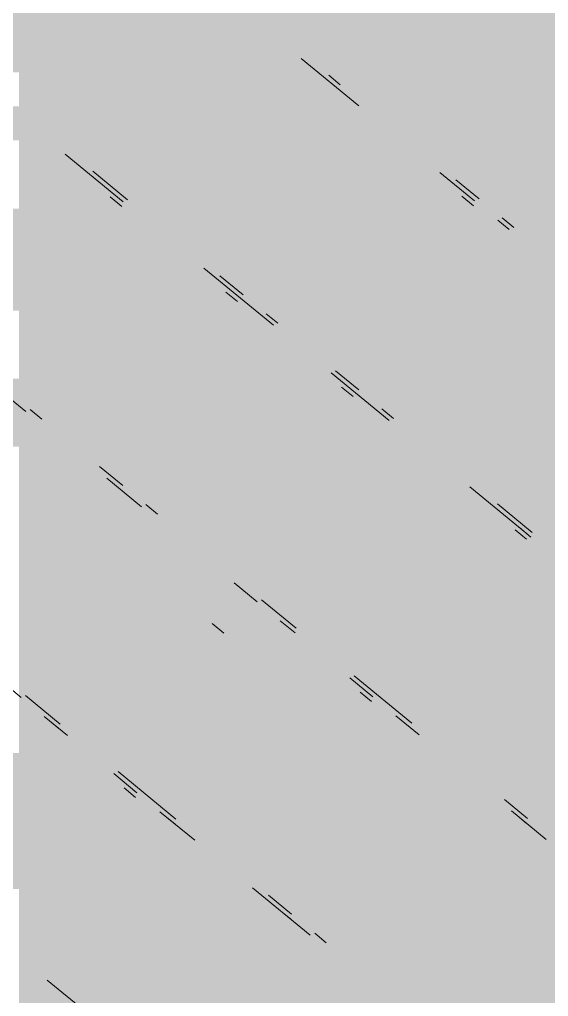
# Model space of a CAD drawing. Header units: millimetres. Extents: x 5 to 1315, y 5 to 292.
# Drawn here: x 1181.434 to 1182.932, y 82.31 to 85.078 of the extents above; entities that cross this region are included whole.
import ezdxf

# ---------------------------------------------------------------- set-up
doc = ezdxf.new("R2010")
doc.units = ezdxf.units.MM
doc.layers.add('EXISTING', color=7, linetype='Continuous')
doc.layers.add('IMAGES', color=7, linetype='Continuous')

# ---------------------------------------------------------------- blocks, each defined once
blk = doc.blocks.new('SHEET_03')
at = {"layer": 'EXISTING', "color": 250, "lineweight": 9}
for p, q in [((282.2318, 84.9678), (282.3956, 84.8331)), ((282.3425, 84.8929), (282.3098, 84.9198)), ((281.5633, 84.6963), (281.7271, 84.5616)), ((281.7396, 84.5675), (281.6413, 84.6483)), ((282.6249, 84.6446), (282.7232, 84.5638)), ((282.7357, 84.5697), (282.6702, 84.6235)), ((281.7237, 84.5482), (281.691, 84.5751)), ((282.7198, 84.5504), (282.6871, 84.5773)), ((282.7887, 84.5099), (282.8215, 84.483)), ((282.834, 84.4889), (282.8012, 84.5158)), ((281.9565, 84.3731), (282.153, 84.2115)), ((282.0672, 84.2982), (282.0017, 84.352)), ((282.0514, 84.2789), (282.0186, 84.3058)), ((282.1655, 84.2174), (282.1328, 84.2443)), ((282.3169, 84.0768), (282.4807, 83.9422)), ((282.3949, 84.0288), (282.3293, 84.0827)), ((281.3535, 84.0477), (281.4518, 83.9669)), ((282.379, 84.0095), (282.3462, 84.0365)), ((281.4971, 83.9458), (281.4643, 83.9728)), ((282.4932, 83.948), (282.4604, 83.975)), ((281.7264, 83.7573), (281.6609, 83.8112)), ((281.6811, 83.7784), (281.7794, 83.6976)), ((282.71, 83.7536), (282.8738, 83.619)), ((281.8247, 83.6765), (281.7919, 83.7034)), ((282.8863, 83.6248), (282.788, 83.7056)), ((282.8704, 83.6056), (282.8377, 83.6325)), ((282.8829, 83.6114), (282.8502, 83.6383)), ((282.0415, 83.4821), (282.1071, 83.4282)), ((282.2179, 83.3533), (282.1196, 83.4341)), ((282.1726, 83.3744), (282.2054, 83.3475)), ((282.0124, 83.3395), (281.9796, 83.3665)), ((282.2145, 83.3399), (282.1817, 83.3668)), ((281.3731, 83.2106), (281.4386, 83.1567)), ((282.3692, 83.2128), (282.4347, 83.1589)), ((282.5455, 83.084), (282.3817, 83.2186)), ((281.5494, 83.0818), (281.4511, 83.1626)), ((282.4313, 83.1455), (282.3986, 83.1724)), ((281.5041, 83.1029), (281.5697, 83.049)), ((281.546, 83.0684), (281.5132, 83.0953)), ((282.5002, 83.1051), (282.5658, 83.0512)), ((281.7007, 82.9413), (281.7662, 82.8874)), ((281.877, 82.8125), (281.7132, 82.9471)), ((281.7628, 82.874), (281.7301, 82.9009)), ((282.8731, 82.8147), (282.8076, 82.8685)), ((281.8318, 82.8335), (281.9301, 82.7527)), ((281.8736, 82.7991), (281.8409, 82.826)), ((282.8279, 82.8357), (282.9262, 82.7549)), ((282.8697, 82.8012), (282.837, 82.8282)), ((282.0939, 82.6181), (282.2577, 82.4834)), ((282.2046, 82.5431), (282.1391, 82.597)), ((282.2013, 82.5297), (282.1685, 82.5567)), ((282.3029, 82.4623), (282.2702, 82.4893)), ((281.6106, 82.2758), (281.5123, 82.3566))]:
    blk.add_line(p, q, dxfattribs=at)
at = {"layer": 'IMAGES', "color": 7}
for points in [[(281.3364, 85.0244), (281.8182, 85.0244), (281.3364, 85.1208), (281.8182, 85.1208)], [(281.8182, 85.0244), (281.9145, 85.0244), (281.8182, 85.1208), (281.9145, 85.1208)], [(281.9145, 85.0244), (282.0109, 85.0244), (281.9145, 85.1208), (282.0109, 85.1208)], [(282.0109, 85.0244), (282.2036, 85.0244), (282.0109, 85.1208), (282.2036, 85.1208)], [(282.2036, 85.0244), (282.3, 85.0244), (282.2036, 85.1208), (282.3, 85.1208)], [(282.3, 85.0244), (282.3964, 85.0244), (282.3, 85.1208), (282.3964, 85.1208)], [(282.3964, 85.0244), (282.8782, 85.0244), (282.3964, 85.1208), (282.8782, 85.1208)], [(282.8782, 85.0244), (282.9745, 85.0244), (282.8782, 85.1208), (282.9745, 85.1208)], [(281.3364, 84.928), (282.0109, 84.928), (281.3364, 85.0244), (282.0109, 85.0244)], [(282.0109, 84.928), (282.1073, 84.928), (282.0109, 85.0244), (282.1073, 85.0244)], [(282.1073, 84.928), (282.2036, 84.928), (282.1073, 85.0244), (282.2036, 85.0244)], [(282.2036, 84.928), (282.3, 84.928), (282.2036, 85.0244), (282.3, 85.0244)], [(282.3, 84.928), (282.3964, 84.928), (282.3, 85.0244), (282.3964, 85.0244)], [(282.3964, 84.928), (282.4927, 84.928), (282.3964, 85.0244), (282.4927, 85.0244)], [(282.4927, 84.928), (282.9745, 84.928), (282.4927, 85.0244), (282.9745, 85.0244)], [(281.4327, 84.8316), (281.5291, 84.8316), (281.4327, 84.928), (281.5291, 84.928)], [(281.5291, 84.8316), (281.6255, 84.8316), (281.5291, 84.928), (281.6255, 84.928)], [(281.6255, 84.8316), (282.1073, 84.8316), (281.6255, 84.928), (282.1073, 84.928)], [(282.1073, 84.8316), (282.2036, 84.8316), (282.1073, 84.928), (282.2036, 84.928)], [(282.2036, 84.8316), (282.3, 84.8316), (282.2036, 84.928), (282.3, 84.928)], [(282.3, 84.8316), (282.3964, 84.8316), (282.3, 84.928), (282.3964, 84.928)], [(282.3964, 84.8316), (282.4927, 84.8316), (282.3964, 84.928), (282.4927, 84.928)], [(282.4927, 84.8316), (282.5891, 84.8316), (282.4927, 84.928), (282.5891, 84.928)], [(282.5891, 84.8316), (283.1673, 84.8316), (282.5891, 84.928), (283.1673, 84.928)], [(281.3364, 84.7352), (281.6255, 84.7352), (281.3364, 84.8316), (281.6255, 84.8316)], [(281.6255, 84.7352), (281.7218, 84.7352), (281.6255, 84.8316), (281.7218, 84.8316)], [(281.7218, 84.7352), (282.2036, 84.7352), (281.7218, 84.8316), (282.2036, 84.8316)], [(282.2036, 84.7352), (282.3, 84.7352), (282.2036, 84.8316), (282.3, 84.8316)], [(282.3, 84.7352), (282.3964, 84.7352), (282.3, 84.8316), (282.3964, 84.8316)], [(282.3964, 84.7352), (282.4927, 84.7352), (282.3964, 84.8316), (282.4927, 84.8316)], [(282.4927, 84.7352), (282.5891, 84.7352), (282.4927, 84.8316), (282.5891, 84.8316)], [(282.5891, 84.7352), (282.6855, 84.7352), (282.5891, 84.8316), (282.6855, 84.8316)], [(282.6855, 84.7352), (283.1673, 84.7352), (282.6855, 84.8316), (283.1673, 84.8316)], [(281.4327, 84.6388), (281.5291, 84.6388), (281.4327, 84.7352), (281.5291, 84.7352)], [(281.5291, 84.6388), (281.7218, 84.6388), (281.5291, 84.7352), (281.7218, 84.7352)], [(281.7218, 84.6388), (281.8182, 84.6388), (281.7218, 84.7352), (281.8182, 84.7352)], [(281.8182, 84.6388), (282.3, 84.6388), (281.8182, 84.7352), (282.3, 84.7352)], [(282.3, 84.6388), (282.3964, 84.6388), (282.3, 84.7352), (282.3964, 84.7352)], [(282.3964, 84.6388), (282.4927, 84.6388), (282.3964, 84.7352), (282.4927, 84.7352)], [(282.4927, 84.6388), (282.5891, 84.6388), (282.4927, 84.7352), (282.5891, 84.7352)], [(282.5891, 84.6388), (282.6855, 84.6388), (282.5891, 84.7352), (282.6855, 84.7352)], [(282.6855, 84.6388), (282.7818, 84.6388), (282.6855, 84.7352), (282.7818, 84.7352)], [(282.7818, 84.6388), (282.8782, 84.6388), (282.7818, 84.7352), (282.8782, 84.7352)], [(282.8782, 84.6388), (283.36, 84.6388), (282.8782, 84.7352), (283.36, 84.7352)], [(281.4327, 84.5424), (281.5291, 84.5424), (281.4327, 84.6388), (281.5291, 84.6388)], [(281.5291, 84.5424), (281.6255, 84.5424), (281.5291, 84.6388), (281.6255, 84.6388)], [(281.6255, 84.5424), (281.8182, 84.5424), (281.6255, 84.6388), (281.8182, 84.6388)], [(281.8182, 84.5424), (281.9145, 84.5424), (281.8182, 84.6388), (281.9145, 84.6388)], [(281.9145, 84.5424), (282.4927, 84.5424), (281.9145, 84.6388), (282.4927, 84.6388)], [(282.4927, 84.5424), (282.5891, 84.5424), (282.4927, 84.6388), (282.5891, 84.6388)], [(282.5891, 84.5424), (282.7818, 84.5424), (282.5891, 84.6388), (282.7818, 84.6388)], [(282.7818, 84.5424), (282.8782, 84.5424), (282.7818, 84.6388), (282.8782, 84.6388)], [(282.8782, 84.5424), (282.9745, 84.5424), (282.8782, 84.6388), (282.9745, 84.6388)], [(281.0473, 84.446), (281.5291, 84.446), (281.0473, 84.5424), (281.5291, 84.5424)], [(281.5291, 84.446), (281.6255, 84.446), (281.5291, 84.5424), (281.6255, 84.5424)], [(281.6255, 84.446), (281.7218, 84.446), (281.6255, 84.5424), (281.7218, 84.5424)], [(281.7218, 84.446), (281.9145, 84.446), (281.7218, 84.5424), (281.9145, 84.5424)], [(281.9145, 84.446), (282.1073, 84.446), (281.9145, 84.5424), (282.1073, 84.5424)], [(282.1073, 84.446), (282.6855, 84.446), (282.1073, 84.5424), (282.6855, 84.5424)], [(282.6855, 84.446), (282.7818, 84.446), (282.6855, 84.5424), (282.7818, 84.5424)], [(282.7818, 84.446), (282.8782, 84.446), (282.7818, 84.5424), (282.8782, 84.5424)], [(282.8782, 84.446), (283.0709, 84.446), (282.8782, 84.5424), (283.0709, 84.5424)], [(281.0473, 84.3496), (281.6255, 84.3496), (281.0473, 84.446), (281.6255, 84.446)], [(281.6255, 84.3496), (281.7218, 84.3496), (281.6255, 84.446), (281.7218, 84.446)], [(281.7218, 84.3496), (281.8182, 84.3496), (281.7218, 84.446), (281.8182, 84.446)], [(281.8182, 84.3496), (281.9145, 84.3496), (281.8182, 84.446), (281.9145, 84.446)], [(281.9145, 84.3496), (282.0109, 84.3496), (281.9145, 84.446), (282.0109, 84.446)], [(282.0109, 84.3496), (282.1073, 84.3496), (282.0109, 84.446), (282.1073, 84.446)], [(282.1073, 84.3496), (282.2036, 84.3496), (282.1073, 84.446), (282.2036, 84.446)], [(282.2036, 84.3496), (282.6855, 84.3496), (282.2036, 84.446), (282.6855, 84.446)], [(282.6855, 84.3496), (282.7818, 84.3496), (282.6855, 84.446), (282.7818, 84.446)], [(282.7818, 84.2532), (282.8782, 84.2532), (282.7818, 84.446), (282.8782, 84.446)], [(282.8782, 84.2532), (283.0709, 84.2532), (282.8782, 84.446), (283.0709, 84.446)], [(281.24, 84.2532), (281.8182, 84.2532), (281.24, 84.3496), (281.8182, 84.3496)], [(281.8182, 84.2532), (281.9145, 84.2532), (281.8182, 84.3496), (281.9145, 84.3496)], [(281.9145, 84.2532), (282.1073, 84.2532), (281.9145, 84.3496), (282.1073, 84.3496)], [(282.1073, 84.2532), (282.2036, 84.2532), (282.1073, 84.3496), (282.2036, 84.3496)], [(282.2036, 84.2532), (282.3, 84.2532), (282.2036, 84.3496), (282.3, 84.3496)], [(282.3, 84.2532), (282.7818, 84.2532), (282.3, 84.3496), (282.7818, 84.3496)], [(281.4327, 84.1568), (281.9145, 84.1568), (281.4327, 84.2532), (281.9145, 84.2532)], [(281.9145, 84.1568), (282.0109, 84.1568), (281.9145, 84.2532), (282.0109, 84.2532)], [(282.0109, 84.1568), (282.1073, 84.1568), (282.0109, 84.2532), (282.1073, 84.2532)], [(282.1073, 84.1568), (282.2036, 84.1568), (282.1073, 84.2532), (282.2036, 84.2532)], [(282.2036, 84.1568), (282.3, 84.1568), (282.2036, 84.2532), (282.3, 84.2532)], [(282.3, 84.1568), (282.3964, 84.1568), (282.3, 84.2532), (282.3964, 84.2532)], [(282.3964, 84.1568), (282.4927, 84.1568), (282.3964, 84.2532), (282.4927, 84.2532)], [(282.4927, 84.1568), (282.8782, 84.1568), (282.4927, 84.2532), (282.8782, 84.2532)], [(282.8782, 84.1568), (283.0709, 84.1568), (282.8782, 84.2532), (283.0709, 84.2532)], [(281.4327, 84.0604), (281.5291, 84.0604), (281.4327, 84.1568), (281.5291, 84.1568)], [(281.5291, 84.0604), (282.0109, 84.0604), (281.5291, 84.1568), (282.0109, 84.1568)], [(282.0109, 84.0604), (282.1073, 84.0604), (282.0109, 84.1568), (282.1073, 84.1568)], [(282.1073, 83.964), (282.2036, 83.964), (282.1073, 84.1568), (282.2036, 84.1568)], [(282.2036, 84.0604), (282.3, 84.0604), (282.2036, 84.1568), (282.3, 84.1568)], [(282.3, 84.0604), (282.3964, 84.0604), (282.3, 84.1568), (282.3964, 84.1568)], [(282.3964, 84.0604), (282.4927, 84.0604), (282.3964, 84.1568), (282.4927, 84.1568)], [(282.4927, 84.0604), (282.5891, 84.0604), (282.4927, 84.1568), (282.5891, 84.1568)], [(282.5891, 84.0604), (282.9745, 84.0604), (282.5891, 84.1568), (282.9745, 84.1568)], [(281.3364, 83.964), (281.5291, 83.964), (281.3364, 84.0604), (281.5291, 84.0604)], [(281.5291, 83.964), (281.6255, 83.964), (281.5291, 84.0604), (281.6255, 84.0604)], [(281.6255, 83.964), (282.1073, 83.964), (281.6255, 84.0604), (282.1073, 84.0604)], [(282.2036, 83.964), (282.3, 83.964), (282.2036, 84.0604), (282.3, 84.0604)], [(282.3, 83.964), (282.3964, 83.964), (282.3, 84.0604), (282.3964, 84.0604)], [(282.3964, 83.964), (282.4927, 83.964), (282.3964, 84.0604), (282.4927, 84.0604)], [(282.4927, 83.964), (282.5891, 83.964), (282.4927, 84.0604), (282.5891, 84.0604)], [(282.5891, 83.964), (282.6855, 83.964), (282.5891, 84.0604), (282.6855, 84.0604)], [(282.6855, 83.964), (283.1673, 83.964), (282.6855, 84.0604), (283.1673, 84.0604)], [(281.3364, 83.8676), (281.5291, 83.8676), (281.3364, 83.964), (281.5291, 83.964)], [(281.5291, 83.8676), (281.6255, 83.8676), (281.5291, 83.964), (281.6255, 83.964)], [(281.6255, 83.8676), (281.7218, 83.8676), (281.6255, 83.964), (281.7218, 83.964)], [(281.7218, 83.8676), (282.2036, 83.8676), (281.7218, 83.964), (282.2036, 83.964)], [(282.2036, 83.8676), (282.3, 83.8676), (282.2036, 83.964), (282.3, 83.964)], [(282.3, 83.8676), (282.3964, 83.8676), (282.3, 83.964), (282.3964, 83.964)], [(282.3964, 83.8676), (282.5891, 83.8676), (282.3964, 83.964), (282.5891, 83.964)], [(282.5891, 83.8676), (282.6855, 83.8676), (282.5891, 83.964), (282.6855, 83.964)], [(282.6855, 83.8676), (282.7818, 83.8676), (282.6855, 83.964), (282.7818, 83.964)], [(282.7818, 83.8676), (283.2636, 83.8676), (282.7818, 83.964), (283.2636, 83.964)], [(281.4327, 83.7712), (281.5291, 83.7712), (281.4327, 83.8676), (281.5291, 83.8676)], [(281.5291, 83.7712), (281.6255, 83.7712), (281.5291, 83.8676), (281.6255, 83.8676)], [(281.6255, 83.7712), (281.7218, 83.7712), (281.6255, 83.8676), (281.7218, 83.8676)], [(281.7218, 83.7712), (281.8182, 83.7712), (281.7218, 83.8676), (281.8182, 83.8676)], [(281.8182, 83.7712), (281.9145, 83.7712), (281.8182, 83.8676), (281.9145, 83.8676)], [(281.9145, 83.7712), (282.3964, 83.7712), (281.9145, 83.8676), (282.3964, 83.8676)], [(282.3964, 83.7712), (282.4927, 83.7712), (282.3964, 83.8676), (282.4927, 83.8676)], [(282.4927, 83.7712), (282.5891, 83.7712), (282.4927, 83.8676), (282.5891, 83.8676)], [(282.5891, 83.7712), (282.7818, 83.7712), (282.5891, 83.8676), (282.7818, 83.8676)], [(282.7818, 83.7712), (282.8782, 83.7712), (282.7818, 83.8676), (282.8782, 83.8676)], [(282.8782, 83.7712), (283.36, 83.7712), (282.8782, 83.8676), (283.36, 83.8676)], [(281.4327, 83.6748), (281.5291, 83.6748), (281.4327, 83.7712), (281.5291, 83.7712)], [(281.5291, 83.6748), (281.6255, 83.6748), (281.5291, 83.7712), (281.6255, 83.7712)], [(281.6255, 83.6748), (281.7218, 83.6748), (281.6255, 83.7712), (281.7218, 83.7712)], [(281.7218, 83.6748), (281.8182, 83.6748), (281.7218, 83.7712), (281.8182, 83.7712)], [(281.8182, 83.6748), (281.9145, 83.6748), (281.8182, 83.7712), (281.9145, 83.7712)], [(281.9145, 83.6748), (282.0109, 83.6748), (281.9145, 83.7712), (282.0109, 83.7712)], [(282.0109, 83.6748), (282.4927, 83.6748), (282.0109, 83.7712), (282.4927, 83.7712)], [(282.4927, 83.6748), (282.5891, 83.6748), (282.4927, 83.7712), (282.5891, 83.7712)], [(282.5891, 83.6748), (282.6855, 83.6748), (282.5891, 83.7712), (282.6855, 83.7712)], [(282.6855, 83.6748), (282.8782, 83.6748), (282.6855, 83.7712), (282.8782, 83.7712)], [(282.8782, 83.6748), (282.9745, 83.6748), (282.8782, 83.7712), (282.9745, 83.7712)], [(281.4327, 83.5784), (281.5291, 83.5784), (281.4327, 83.6748), (281.5291, 83.6748)], [(281.5291, 83.5784), (281.6255, 83.5784), (281.5291, 83.6748), (281.6255, 83.6748)], [(281.6255, 83.5784), (281.7218, 83.5784), (281.6255, 83.6748), (281.7218, 83.6748)], [(281.7218, 83.5784), (281.9145, 83.5784), (281.7218, 83.6748), (281.9145, 83.6748)], [(281.9145, 83.5784), (282.0109, 83.5784), (281.9145, 83.6748), (282.0109, 83.6748)], [(282.0109, 83.5784), (282.1073, 83.5784), (282.0109, 83.6748), (282.1073, 83.6748)], [(282.1073, 83.5784), (282.2036, 83.5784), (282.1073, 83.6748), (282.2036, 83.6748)], [(282.2036, 83.5784), (282.5891, 83.5784), (282.2036, 83.6748), (282.5891, 83.6748)], [(282.5891, 83.5784), (282.6855, 83.5784), (282.5891, 83.6748), (282.6855, 83.6748)], [(282.6855, 83.5784), (282.7818, 83.5784), (282.6855, 83.6748), (282.7818, 83.6748)], [(282.7818, 83.5784), (282.9745, 83.5784), (282.7818, 83.6748), (282.9745, 83.6748)], [(281.4327, 83.482), (281.5291, 83.482), (281.4327, 83.5784), (281.5291, 83.5784)], [(281.5291, 83.482), (281.6255, 83.482), (281.5291, 83.5784), (281.6255, 83.5784)], [(281.6255, 83.482), (281.7218, 83.482), (281.6255, 83.5784), (281.7218, 83.5784)], [(281.7218, 83.482), (281.8182, 83.482), (281.7218, 83.5784), (281.8182, 83.5784)], [(281.8182, 83.482), (281.9145, 83.482), (281.8182, 83.5784), (281.9145, 83.5784)], [(281.9145, 83.482), (282.1073, 83.482), (281.9145, 83.5784), (282.1073, 83.5784)], [(282.1073, 83.482), (282.2036, 83.482), (282.1073, 83.5784), (282.2036, 83.5784)], [(282.2036, 83.482), (282.6855, 83.482), (282.2036, 83.5784), (282.6855, 83.5784)], [(282.6855, 83.482), (282.7818, 83.482), (282.6855, 83.5784), (282.7818, 83.5784)], [(282.7818, 83.482), (282.8782, 83.482), (282.7818, 83.5784), (282.8782, 83.5784)], [(282.8782, 83.482), (282.9745, 83.482), (282.8782, 83.5784), (282.9745, 83.5784)], [(281.4327, 83.3856), (281.6255, 83.3856), (281.4327, 83.482), (281.6255, 83.482)], [(281.6255, 83.3856), (281.7218, 83.3856), (281.6255, 83.482), (281.7218, 83.482)], [(281.7218, 83.3856), (281.8182, 83.3856), (281.7218, 83.482), (281.8182, 83.482)], [(281.8182, 83.3856), (281.9145, 83.3856), (281.8182, 83.482), (281.9145, 83.482)], [(281.9145, 83.3856), (282.0109, 83.3856), (281.9145, 83.482), (282.0109, 83.482)], [(282.0109, 83.3856), (282.1073, 83.3856), (282.0109, 83.482), (282.1073, 83.482)], [(282.1073, 83.3856), (282.2036, 83.3856), (282.1073, 83.482), (282.2036, 83.482)], [(282.2036, 83.3856), (282.3964, 83.3856), (282.2036, 83.482), (282.3964, 83.482)], [(282.3964, 83.3856), (282.8782, 83.3856), (282.3964, 83.482), (282.8782, 83.482)], [(282.8782, 83.3856), (282.9745, 83.3856), (282.8782, 83.482), (282.9745, 83.482)], [(281.4327, 83.2892), (281.5291, 83.2892), (281.4327, 83.3856), (281.5291, 83.3856)], [(281.5291, 83.2892), (281.6255, 83.2892), (281.5291, 83.3856), (281.6255, 83.3856)], [(281.6255, 83.2892), (281.7218, 83.2892), (281.6255, 83.3856), (281.7218, 83.3856)], [(281.7218, 83.2892), (281.8182, 83.2892), (281.7218, 83.3856), (281.8182, 83.3856)], [(281.8182, 83.2892), (282.0109, 83.2892), (281.8182, 83.3856), (282.0109, 83.3856)], [(282.0109, 83.2892), (282.1073, 83.2892), (282.0109, 83.3856), (282.1073, 83.3856)], [(282.1073, 83.2892), (282.2036, 83.2892), (282.1073, 83.3856), (282.2036, 83.3856)], [(282.2036, 83.2892), (282.3, 83.2892), (282.2036, 83.3856), (282.3, 83.3856)], [(282.3, 83.2892), (282.3964, 83.2892), (282.3, 83.3856), (282.3964, 83.3856)], [(282.3964, 83.2892), (282.4927, 83.2892), (282.3964, 83.3856), (282.4927, 83.3856)], [(282.4927, 83.2892), (282.9745, 83.2892), (282.4927, 83.3856), (282.9745, 83.3856)], [(281.4327, 83.1928), (281.5291, 83.1928), (281.4327, 83.2892), (281.5291, 83.2892)], [(281.5291, 83.1928), (281.6255, 83.1928), (281.5291, 83.2892), (281.6255, 83.2892)], [(281.6255, 83.1928), (281.7218, 83.1928), (281.6255, 83.2892), (281.7218, 83.2892)], [(281.7218, 83.1928), (281.8182, 83.1928), (281.7218, 83.2892), (281.8182, 83.2892)], [(281.8182, 83.1928), (281.9145, 83.1928), (281.8182, 83.2892), (281.9145, 83.2892)], [(281.9145, 83.1928), (282.0109, 83.1928), (281.9145, 83.2892), (282.0109, 83.2892)], [(282.0109, 83.1928), (282.1073, 83.1928), (282.0109, 83.2892), (282.1073, 83.2892)], [(282.1073, 83.1928), (282.2036, 83.1928), (282.1073, 83.2892), (282.2036, 83.2892)], [(282.2036, 83.1928), (282.3, 83.1928), (282.2036, 83.2892), (282.3, 83.2892)], [(282.3, 83.1928), (282.3964, 83.1928), (282.3, 83.2892), (282.3964, 83.2892)], [(282.3964, 83), (282.4927, 83), (282.3964, 83.2892), (282.4927, 83.2892)], [(282.4927, 83.1928), (282.5891, 83.1928), (282.4927, 83.2892), (282.5891, 83.2892)], [(282.5891, 83.1928), (283.0709, 83.1928), (282.5891, 83.2892), (283.0709, 83.2892)], [(281.4327, 83), (281.5291, 83), (281.4327, 83.1928), (281.5291, 83.1928)], [(281.5291, 83.0964), (281.6255, 83.0964), (281.5291, 83.1928), (281.6255, 83.1928)], [(281.6255, 83.0964), (281.7218, 83.0964), (281.6255, 83.1928), (281.7218, 83.1928)], [(281.7218, 83.0964), (281.8182, 83.0964), (281.7218, 83.1928), (281.8182, 83.1928)], [(281.8182, 83.0964), (281.9145, 83.0964), (281.8182, 83.1928), (281.9145, 83.1928)], [(281.9145, 83.0964), (282.0109, 83.0964), (281.9145, 83.1928), (282.0109, 83.1928)], [(282.0109, 83.0964), (282.1073, 83.0964), (282.0109, 83.1928), (282.1073, 83.1928)], [(282.1073, 83.0964), (282.2036, 83.0964), (282.1073, 83.1928), (282.2036, 83.1928)], [(282.2036, 83.0964), (282.3, 83.0964), (282.2036, 83.1928), (282.3, 83.1928)], [(282.3, 83.0964), (282.3964, 83.0964), (282.3, 83.1928), (282.3964, 83.1928)], [(282.4927, 83.0964), (282.5891, 83.0964), (282.4927, 83.1928), (282.5891, 83.1928)], [(282.5891, 83.0964), (282.6855, 83.0964), (282.5891, 83.1928), (282.6855, 83.1928)], [(282.6855, 83.0964), (283.1673, 83.0964), (282.6855, 83.1928), (283.1673, 83.1928)], [(281.5291, 82.9036), (281.7218, 82.9036), (281.5291, 83.0964), (281.7218, 83.0964)], [(281.7218, 83), (281.8182, 83), (281.7218, 83.0964), (281.8182, 83.0964)], [(281.8182, 83), (282.0109, 83), (281.8182, 83.0964), (282.0109, 83.0964)], [(282.0109, 83), (282.1073, 83), (282.0109, 83.0964), (282.1073, 83.0964)], [(282.1073, 83), (282.2036, 83), (282.1073, 83.0964), (282.2036, 83.0964)], [(282.2036, 83), (282.3, 83), (282.2036, 83.0964), (282.3, 83.0964)], [(282.3, 83), (282.3964, 83), (282.3, 83.0964), (282.3964, 83.0964)], [(282.4927, 83), (282.6855, 83), (282.4927, 83.0964), (282.6855, 83.0964)], [(282.6855, 83), (282.7818, 83), (282.6855, 83.0964), (282.7818, 83.0964)], [(282.7818, 83), (283.36, 83), (282.7818, 83.0964), (283.36, 83.0964)], [(281.0473, 82.9036), (281.5291, 82.9036), (281.0473, 83), (281.5291, 83)], [(281.7218, 82.9036), (281.8182, 82.9036), (281.7218, 83), (281.8182, 83)], [(281.8182, 82.9036), (281.9145, 82.9036), (281.8182, 83), (281.9145, 83)], [(281.9145, 82.9036), (282.1073, 82.9036), (281.9145, 83), (282.1073, 83)], [(282.1073, 82.9036), (282.2036, 82.9036), (282.1073, 83), (282.2036, 83)], [(282.2036, 82.9036), (282.3, 82.9036), (282.2036, 83), (282.3, 83)], [(282.3, 82.9036), (282.3964, 82.9036), (282.3, 83), (282.3964, 83)], [(282.3964, 82.9036), (282.4927, 82.9036), (282.3964, 83), (282.4927, 83)], [(282.4927, 82.9036), (282.5891, 82.9036), (282.4927, 83), (282.5891, 83)], [(282.5891, 82.9036), (282.6855, 82.9036), (282.5891, 83), (282.6855, 83)], [(282.6855, 82.9036), (282.7818, 82.9036), (282.6855, 83), (282.7818, 83)], [(282.7818, 82.9036), (282.8782, 82.9036), (282.7818, 83), (282.8782, 83)], [(282.8782, 82.9036), (282.9745, 82.9036), (282.8782, 83), (282.9745, 83)], [(281.1436, 82.8072), (281.5291, 82.8072), (281.1436, 82.9036), (281.5291, 82.9036)], [(281.5291, 82.8072), (281.6255, 82.8072), (281.5291, 82.9036), (281.6255, 82.9036)], [(281.6255, 82.8072), (281.7218, 82.8072), (281.6255, 82.9036), (281.7218, 82.9036)], [(281.7218, 82.8072), (281.9145, 82.8072), (281.7218, 82.9036), (281.9145, 82.9036)], [(281.9145, 82.8072), (282.0109, 82.8072), (281.9145, 82.9036), (282.0109, 82.9036)], [(282.0109, 82.8072), (282.1073, 82.8072), (282.0109, 82.9036), (282.1073, 82.9036)], [(282.1073, 82.8072), (282.2036, 82.8072), (282.1073, 82.9036), (282.2036, 82.9036)], [(282.2036, 82.8072), (282.3964, 82.8072), (282.2036, 82.9036), (282.3964, 82.9036)], [(282.3964, 82.8072), (282.4927, 82.8072), (282.3964, 82.9036), (282.4927, 82.9036)], [(282.4927, 82.8072), (282.5891, 82.8072), (282.4927, 82.9036), (282.5891, 82.9036)], [(282.5891, 82.8072), (282.6855, 82.8072), (282.5891, 82.9036), (282.6855, 82.9036)], [(282.6855, 82.8072), (282.7818, 82.8072), (282.6855, 82.9036), (282.7818, 82.9036)], [(282.7818, 82.8072), (282.8782, 82.8072), (282.7818, 82.9036), (282.8782, 82.9036)], [(282.8782, 82.8072), (282.9745, 82.8072), (282.8782, 82.9036), (282.9745, 82.9036)], [(281.24, 82.7108), (281.6255, 82.7108), (281.24, 82.8072), (281.6255, 82.8072)], [(281.6255, 82.7108), (281.7218, 82.7108), (281.6255, 82.8072), (281.7218, 82.8072)], [(281.7218, 82.7108), (281.8182, 82.7108), (281.7218, 82.8072), (281.8182, 82.8072)], [(281.8182, 82.7108), (282.0109, 82.7108), (281.8182, 82.8072), (282.0109, 82.8072)], [(282.0109, 82.7108), (282.1073, 82.7108), (282.0109, 82.8072), (282.1073, 82.8072)], [(282.1073, 82.7108), (282.2036, 82.7108), (282.1073, 82.8072), (282.2036, 82.8072)], [(282.2036, 82.7108), (282.3, 82.7108), (282.2036, 82.8072), (282.3, 82.8072)], [(282.3, 82.7108), (282.3964, 82.7108), (282.3, 82.8072), (282.3964, 82.8072)], [(282.3964, 82.7108), (282.4927, 82.7108), (282.3964, 82.8072), (282.4927, 82.8072)], [(282.4927, 82.7108), (282.5891, 82.7108), (282.4927, 82.8072), (282.5891, 82.8072)], [(282.5891, 82.7108), (282.6855, 82.7108), (282.5891, 82.8072), (282.6855, 82.8072)], [(282.6855, 82.7108), (282.7818, 82.7108), (282.6855, 82.8072), (282.7818, 82.8072)], [(282.7818, 82.7108), (282.8782, 82.7108), (282.7818, 82.8072), (282.8782, 82.8072)], [(282.8782, 82.7108), (282.9745, 82.7108), (282.8782, 82.8072), (282.9745, 82.8072)], [(281.3364, 82.6144), (281.8182, 82.6144), (281.3364, 82.7108), (281.8182, 82.7108)], [(281.8182, 82.6144), (281.9145, 82.6144), (281.8182, 82.7108), (281.9145, 82.7108)], [(281.9145, 82.6144), (282.0109, 82.6144), (281.9145, 82.7108), (282.0109, 82.7108)], [(282.0109, 82.6144), (282.1073, 82.6144), (282.0109, 82.7108), (282.1073, 82.7108)], [(282.1073, 82.6144), (282.2036, 82.6144), (282.1073, 82.7108), (282.2036, 82.7108)], [(282.2036, 82.6144), (282.3, 82.6144), (282.2036, 82.7108), (282.3, 82.7108)], [(282.3, 82.6144), (282.3964, 82.6144), (282.3, 82.7108), (282.3964, 82.7108)], [(282.3964, 82.6144), (282.5891, 82.6144), (282.3964, 82.7108), (282.5891, 82.7108)], [(282.5891, 82.6144), (282.6855, 82.6144), (282.5891, 82.7108), (282.6855, 82.7108)], [(282.6855, 82.6144), (282.7818, 82.6144), (282.6855, 82.7108), (282.7818, 82.7108)], [(282.7818, 82.6144), (282.8782, 82.6144), (282.7818, 82.7108), (282.8782, 82.7108)], [(282.8782, 82.6144), (282.9745, 82.6144), (282.8782, 82.7108), (282.9745, 82.7108)], [(281.4327, 82.518), (281.5291, 82.518), (281.4327, 82.6144), (281.5291, 82.6144)], [(281.5291, 82.518), (281.9145, 82.518), (281.5291, 82.6144), (281.9145, 82.6144)], [(281.9145, 82.518), (282.0109, 82.518), (281.9145, 82.6144), (282.0109, 82.6144)], [(282.0109, 82.518), (282.1073, 82.518), (282.0109, 82.6144), (282.1073, 82.6144)], [(282.1073, 82.518), (282.3, 82.518), (282.1073, 82.6144), (282.3, 82.6144)], [(282.3, 82.518), (282.3964, 82.518), (282.3, 82.6144), (282.3964, 82.6144)], [(282.3964, 82.518), (282.5891, 82.518), (282.3964, 82.6144), (282.5891, 82.6144)], [(282.5891, 82.518), (282.6855, 82.518), (282.5891, 82.6144), (282.6855, 82.6144)], [(282.6855, 82.518), (282.7818, 82.518), (282.6855, 82.6144), (282.7818, 82.6144)], [(282.7818, 82.518), (282.9745, 82.518), (282.7818, 82.6144), (282.9745, 82.6144)], [(281.4327, 82.4216), (281.5291, 82.4216), (281.4327, 82.518), (281.5291, 82.518)], [(281.5291, 82.4216), (281.6255, 82.4216), (281.5291, 82.518), (281.6255, 82.518)], [(281.6255, 82.4216), (282.0109, 82.4216), (281.6255, 82.518), (282.0109, 82.518)], [(282.0109, 82.4216), (282.1073, 82.4216), (282.0109, 82.518), (282.1073, 82.518)], [(282.1073, 82.4216), (282.2036, 82.4216), (282.1073, 82.518), (282.2036, 82.518)], [(282.2036, 82.4216), (282.3964, 82.4216), (282.2036, 82.518), (282.3964, 82.518)], [(282.3964, 82.4216), (282.4927, 82.4216), (282.3964, 82.518), (282.4927, 82.518)], [(282.4927, 82.4216), (282.6855, 82.4216), (282.4927, 82.518), (282.6855, 82.518)], [(282.6855, 82.4216), (282.7818, 82.4216), (282.6855, 82.518), (282.7818, 82.518)], [(282.7818, 82.4216), (282.8782, 82.4216), (282.7818, 82.518), (282.8782, 82.518)], [(282.8782, 82.4216), (282.9745, 82.4216), (282.8782, 82.518), (282.9745, 82.518)], [(281.4327, 82.3252), (281.5291, 82.3252), (281.4327, 82.4216), (281.5291, 82.4216)], [(281.5291, 82.3252), (281.6255, 82.3252), (281.5291, 82.4216), (281.6255, 82.4216)], [(281.6255, 82.3252), (281.7218, 82.3252), (281.6255, 82.4216), (281.7218, 82.4216)], [(281.7218, 82.3252), (282.1073, 82.3252), (281.7218, 82.4216), (282.1073, 82.4216)], [(282.1073, 82.3252), (282.2036, 82.3252), (282.1073, 82.4216), (282.2036, 82.4216)], [(282.2036, 82.3252), (282.3, 82.3252), (282.2036, 82.4216), (282.3, 82.4216)], [(282.3, 82.3252), (282.3964, 82.3252), (282.3, 82.4216), (282.3964, 82.4216)], [(282.3964, 82.2288), (282.4927, 82.2288), (282.3964, 82.4216), (282.4927, 82.4216)], [(282.4927, 82.3252), (282.5891, 82.3252), (282.4927, 82.4216), (282.5891, 82.4216)], [(282.5891, 82.3252), (282.7818, 82.3252), (282.5891, 82.4216), (282.7818, 82.4216)], [(282.7818, 82.2288), (282.8782, 82.2288), (282.7818, 82.4216), (282.8782, 82.4216)], [(282.8782, 82.3252), (282.9745, 82.3252), (282.8782, 82.4216), (282.9745, 82.4216)], [(281.4327, 82.2288), (281.5291, 82.2288), (281.4327, 82.3252), (281.5291, 82.3252)], [(281.5291, 82.2288), (281.7218, 82.2288), (281.5291, 82.3252), (281.7218, 82.3252)], [(281.7218, 82.2288), (281.8182, 82.2288), (281.7218, 82.3252), (281.8182, 82.3252)], [(281.8182, 82.2288), (281.9145, 82.2288), (281.8182, 82.3252), (281.9145, 82.3252)], [(281.9145, 82.2288), (282.3, 82.2288), (281.9145, 82.3252), (282.3, 82.3252)], [(282.3, 82.2288), (282.3964, 82.2288), (282.3, 82.3252), (282.3964, 82.3252)], [(282.4927, 82.2288), (282.5891, 82.2288), (282.4927, 82.3252), (282.5891, 82.3252)], [(282.5891, 82.2288), (282.6855, 82.2288), (282.5891, 82.3252), (282.6855, 82.3252)], [(282.6855, 82.2288), (282.7818, 82.2288), (282.6855, 82.3252), (282.7818, 82.3252)], [(282.8782, 82.2288), (282.9745, 82.2288), (282.8782, 82.3252), (282.9745, 82.3252)]]:
    blk.add_solid(points, dxfattribs=at)

msp = doc.modelspace()

# ---------------------------------------------------------------- block references
msp.add_blockref('SHEET_03', (900, 0))

doc.saveas('drawing.dxf')
